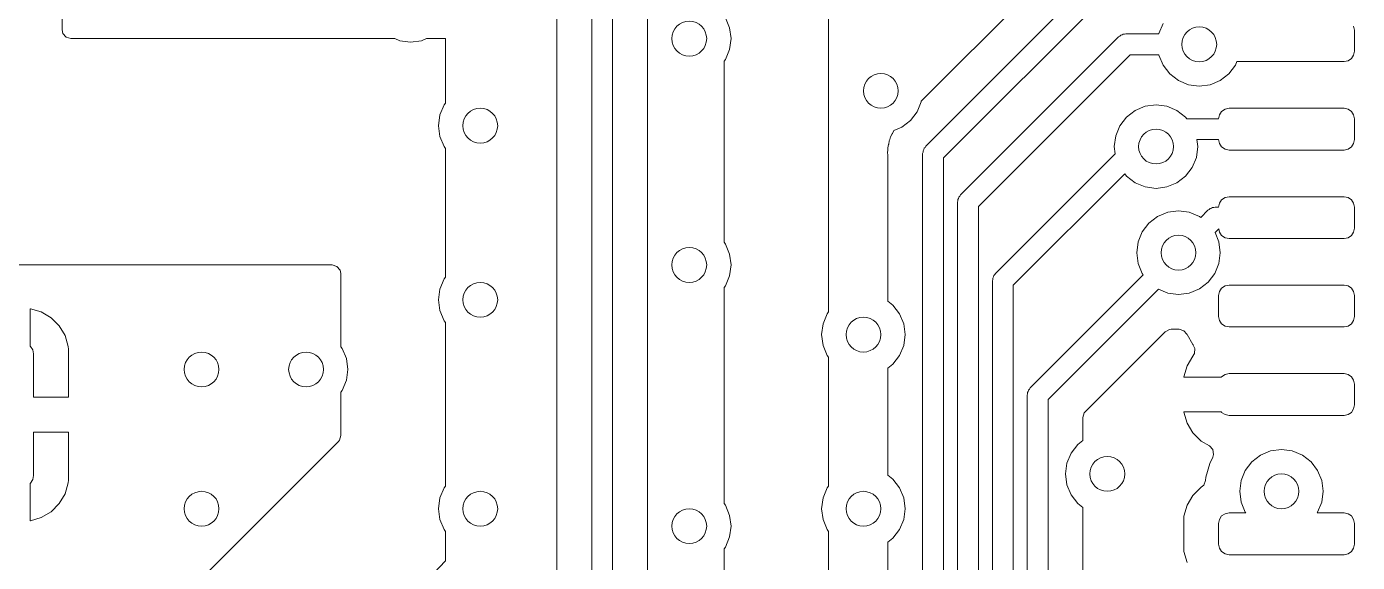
# Model space of a CAD drawing. Header units: millimetres. Extents: x 0 to 594, y 0 to 420.
# Drawn here: x 179.58 to 217.78, y 241.02 to 256.4 of the extents above; entities that cross this region are included whole.
import ezdxf

# ---------------------------------------------------------------- set-up
doc = ezdxf.new("R2010")
doc.units = ezdxf.units.MM
doc.linetypes.add('K5LT32768', pattern=[0])
picture_1 = doc.add_image_def('image1.png', size_in_pixel=(1000, 1000))

msp = doc.modelspace()

# ---------------------------------------------------------------- linework, layer by layer
at = {"color": 7, "linetype": 'K5LT32768', "lineweight": 18}
for p, q in [((202.6, 248.21), (202.6, 264.966)), ((210.832, 259.831), (205.26, 254.259)), ((180.6, 256.307), (180.6, 259.059)), ((205.388, 252.971), (211.588, 259.171)), ((195.8, 237.496), (195.8, 258.86)), ((196.4, 258.984), (196.4, 237.372)), ((197.401, 256.066), (197.401, 258.813)), ((194.799, 258.342), (194.799, 238.013)), ((211.862, 258.597), (205.9, 252.635)), ((199.639, 256.659), (199.759, 256.369)), ((199.759, 256.369), (199.8, 256.059)), ((212.081, 256.205), (212.201, 256.495)), ((217.672, 256.414), (217.695, 256.299)), ((180.622, 256.204), (180.6, 256.307)), ((180.714, 256.098), (180.622, 256.204)), ((180.848, 256.059), (180.714, 256.098)), ((190.146, 256.059), (180.848, 256.059)), ((190.289, 256), (190.146, 256.059)), ((190.6, 255.959), (190.289, 256)), ((190.91, 256), (190.6, 255.959)), ((191.053, 256.059), (190.91, 256)), ((191.6, 256.059), (191.053, 256.059)), ((191.6, 254.21), (191.6, 256.059)), ((197.4, 256.059), (197.401, 256.066)), ((197.401, 256.051), (197.4, 256.059)), ((197.401, 249.566), (197.401, 256.051)), ((199.8, 256.059), (199.759, 255.748)), ((206.388, 251.571), (210.924, 256.107)), ((210.924, 256.107), (210.958, 256.127)), ((210.958, 256.127), (210.986, 256.155)), ((210.986, 256.155), (211.024, 256.165)), ((211.024, 256.165), (211.058, 256.185)), ((211.058, 256.185), (211.098, 256.185)), ((211.098, 256.185), (211.136, 256.195)), ((211.136, 256.195), (212.079, 256.195)), ((212.079, 256.195), (212.081, 256.205)), ((217.695, 256.299), (217.695, 255.699)), ((199.759, 255.748), (199.639, 255.459)), ((211.26, 255.595), (206.9, 251.235)), ((212.079, 255.595), (211.26, 255.595)), ((212.081, 255.584), (212.079, 255.595)), ((212.201, 255.295), (212.081, 255.584)), ((217.672, 255.584), (217.607, 255.487)), ((217.695, 255.699), (217.672, 255.584)), ((199.639, 255.459), (199.6, 255.408)), ((199.6, 255.408), (199.6, 250.21)), ((212.391, 255.046), (212.201, 255.295)), ((214.279, 255.295), (214.088, 255.046)), ((214.322, 255.399), (214.279, 255.295)), ((217.395, 255.399), (214.322, 255.399)), ((217.51, 255.422), (217.395, 255.399)), ((217.607, 255.487), (217.51, 255.422)), ((212.64, 254.856), (212.391, 255.046)), ((212.929, 254.736), (212.64, 254.856)), ((213.84, 254.856), (213.55, 254.736)), ((214.088, 255.046), (213.84, 254.856)), ((213.24, 254.695), (212.929, 254.736)), ((213.55, 254.736), (213.24, 254.695)), ((191.441, 253.869), (191.561, 254.159)), ((191.561, 254.159), (191.6, 254.21)), ((205.259, 254.248), (205.139, 253.959)), ((205.26, 254.259), (205.259, 254.248)), ((211.4, 253.998), (211.689, 254.118)), ((211.689, 254.118), (212, 254.159)), ((212, 254.159), (212.31, 254.118)), ((212.31, 254.118), (212.6, 253.998)), ((213.98, 254.036), (214.095, 254.059)), ((214.095, 254.059), (217.395, 254.059)), ((217.395, 254.059), (217.51, 254.036)), ((191.4, 253.559), (191.441, 253.869)), ((204.948, 253.71), (204.7, 253.52)), ((205.139, 253.959), (204.948, 253.71)), ((210.961, 253.559), (211.151, 253.807)), ((211.151, 253.807), (211.4, 253.998)), ((212.6, 253.998), (212.848, 253.807)), ((212.848, 253.807), (212.886, 253.759)), ((212.886, 253.759), (213.795, 253.759)), ((213.795, 253.759), (213.818, 253.874)), ((213.818, 253.874), (213.883, 253.971)), ((213.883, 253.971), (213.98, 254.036)), ((217.51, 254.036), (217.607, 253.971)), ((217.607, 253.971), (217.672, 253.874)), ((217.672, 253.874), (217.695, 253.759)), ((217.695, 253.759), (217.695, 253.159)), ((191.441, 253.248), (191.4, 253.559)), ((204.427, 253.327), (204.381, 253.242)), ((204.432, 253.337), (204.427, 253.327)), ((204.47, 253.425), (204.432, 253.337)), ((204.7, 253.52), (204.47, 253.425)), ((210.841, 253.269), (210.961, 253.559)), ((191.561, 252.959), (191.441, 253.248)), ((191.6, 252.908), (191.561, 252.959)), ((191.6, 249.21), (191.6, 252.908)), ((204.323, 253.017), (204.299, 252.923)), ((204.299, 252.923), (204.299, 252.881)), ((204.325, 253.029), (204.323, 253.017)), ((204.341, 253.125), (204.325, 253.029)), ((204.357, 253.164), (204.341, 253.125)), ((204.37, 253.2), (204.357, 253.164)), ((204.381, 253.242), (204.37, 253.2)), ((205.33, 252.871), (205.34, 252.909)), ((205.34, 252.909), (205.368, 252.937)), ((205.368, 252.937), (205.388, 252.971)), ((210.8, 252.959), (210.841, 253.269)), ((210.827, 252.755), (210.8, 252.959)), ((213.2, 252.959), (213.159, 252.648)), ((213.795, 253.159), (213.173, 253.159)), ((213.173, 253.159), (213.2, 252.959)), ((213.818, 253.044), (213.795, 253.159)), ((213.883, 252.947), (213.818, 253.044)), ((213.98, 252.882), (213.883, 252.947)), ((217.607, 252.947), (217.51, 252.882)), ((217.672, 253.044), (217.607, 252.947)), ((217.695, 253.159), (217.672, 253.044)), ((204.296, 252.842), (204.289, 252.8)), ((204.289, 252.8), (204.298, 252.703)), ((204.299, 252.881), (204.296, 252.842)), ((204.298, 252.703), (204.299, 252.692)), ((204.299, 252.692), (204.299, 248.522)), ((205.3, 252.759), (205.31, 252.797)), ((205.3, 233.153), (205.3, 252.759)), ((205.31, 252.836), (205.33, 252.871)), ((205.31, 252.797), (205.31, 252.836)), ((205.9, 252.635), (205.9, 233.028)), ((207.388, 249.316), (210.827, 252.755)), ((213.159, 252.648), (213.039, 252.359)), ((214.095, 252.859), (213.98, 252.882)), ((217.395, 252.859), (214.095, 252.859)), ((217.51, 252.882), (217.395, 252.859)), ((211.099, 252.179), (207.9, 248.98)), ((211.151, 252.11), (211.099, 252.179)), ((213.039, 252.359), (212.848, 252.11)), ((211.4, 251.92), (211.151, 252.11)), ((211.689, 251.8), (211.4, 251.92)), ((212, 251.759), (211.689, 251.8)), ((212.31, 251.8), (212, 251.759)), ((212.6, 251.92), (212.31, 251.8)), ((212.848, 252.11), (212.6, 251.92)), ((206.3, 251.359), (206.31, 251.397)), ((206.31, 251.436), (206.33, 251.471)), ((206.31, 251.397), (206.31, 251.436)), ((206.33, 251.471), (206.34, 251.509)), ((206.34, 251.509), (206.368, 251.537)), ((206.368, 251.537), (206.388, 251.571)), ((213.818, 251.334), (213.883, 251.431)), ((213.883, 251.431), (213.98, 251.496)), ((213.98, 251.496), (214.095, 251.519)), ((214.095, 251.519), (217.395, 251.519)), ((217.395, 251.519), (217.51, 251.496)), ((217.51, 251.496), (217.607, 251.431)), ((217.607, 251.431), (217.672, 251.334)), ((206.3, 232.738), (206.3, 251.359)), ((206.9, 251.235), (206.9, 232.614)), ((212.044, 250.951), (212.334, 251.071)), ((212.334, 251.071), (212.644, 251.112)), ((212.644, 251.112), (212.955, 251.071)), ((212.955, 251.071), (213.244, 250.951)), ((213.281, 250.923), (213.489, 251.131)), ((213.489, 251.131), (213.523, 251.151)), ((213.523, 251.151), (213.551, 251.179)), ((213.551, 251.179), (213.589, 251.189)), ((213.589, 251.189), (213.623, 251.209)), ((213.623, 251.209), (213.663, 251.209)), ((213.663, 251.209), (213.701, 251.219)), ((213.701, 251.219), (213.795, 251.219)), ((213.795, 251.219), (213.818, 251.334)), ((217.672, 251.334), (217.695, 251.219)), ((217.695, 251.219), (217.695, 250.619)), ((211.605, 250.512), (211.796, 250.76)), ((211.796, 250.76), (212.044, 250.951)), ((213.244, 250.951), (213.281, 250.923)), ((217.695, 250.619), (217.672, 250.504)), ((211.444, 249.912), (211.485, 250.222)), ((211.485, 250.222), (211.605, 250.512)), ((213.8, 250.594), (213.693, 250.487)), ((213.693, 250.487), (213.803, 250.222)), ((213.818, 250.504), (213.8, 250.594)), ((213.803, 250.222), (213.844, 249.912)), ((213.883, 250.407), (213.818, 250.504)), ((213.98, 250.342), (213.883, 250.407)), ((214.095, 250.319), (213.98, 250.342)), ((217.395, 250.319), (214.095, 250.319)), ((217.51, 250.342), (217.395, 250.319)), ((217.607, 250.407), (217.51, 250.342)), ((217.672, 250.504), (217.607, 250.407)), ((199.6, 250.21), (199.639, 250.159)), ((199.639, 250.159), (199.759, 249.869)), ((199.759, 249.869), (199.8, 249.559)), ((211.485, 249.601), (211.444, 249.912)), ((213.844, 249.912), (213.803, 249.601)), ((174.288, 249.559), (188.352, 249.559)), ((188.352, 249.559), (188.486, 249.519)), ((188.486, 249.519), (188.577, 249.414)), ((197.4, 249.559), (197.401, 249.566)), ((197.401, 249.551), (197.4, 249.559)), ((197.401, 242.066), (197.401, 249.551)), ((199.8, 249.559), (199.759, 249.248)), ((211.605, 249.312), (211.485, 249.601)), ((213.803, 249.601), (213.683, 249.312)), ((188.577, 249.414), (188.6, 249.311)), ((188.6, 249.311), (188.6, 247.21)), ((191.441, 248.869), (191.561, 249.159)), ((191.561, 249.159), (191.6, 249.21)), ((199.759, 249.248), (199.639, 248.959)), ((207.3, 249.104), (207.31, 249.142)), ((207.3, 232.324), (207.3, 249.104)), ((207.31, 249.181), (207.33, 249.216)), ((207.31, 249.142), (207.31, 249.181)), ((207.33, 249.216), (207.34, 249.254)), ((207.34, 249.254), (207.368, 249.282)), ((207.368, 249.282), (207.388, 249.316)), ((208.388, 246.03), (211.633, 249.275)), ((211.633, 249.275), (211.605, 249.312)), ((213.683, 249.312), (213.493, 249.063)), ((191.4, 248.559), (191.441, 248.869)), ((199.639, 248.959), (199.6, 248.908)), ((199.6, 248.908), (199.6, 242.71)), ((207.9, 248.98), (207.9, 232.2)), ((212.068, 248.862), (208.9, 245.694)), ((212.334, 248.753), (212.068, 248.862)), ((212.644, 248.712), (212.334, 248.753)), ((212.955, 248.753), (212.644, 248.712)), ((213.244, 248.872), (212.955, 248.753)), ((213.493, 249.063), (213.244, 248.872)), ((213.795, 248.679), (213.818, 248.794)), ((213.818, 248.794), (213.883, 248.891)), ((213.883, 248.891), (213.98, 248.956)), ((213.98, 248.956), (214.095, 248.979)), ((214.095, 248.979), (217.395, 248.979)), ((217.395, 248.979), (217.51, 248.956)), ((217.51, 248.956), (217.607, 248.891)), ((217.607, 248.891), (217.672, 248.794)), ((217.672, 248.794), (217.695, 248.679)), ((191.441, 248.248), (191.4, 248.559)), ((204.299, 248.522), (204.448, 248.407)), ((204.448, 248.407), (204.639, 248.159)), ((213.795, 248.079), (213.795, 248.679)), ((217.695, 248.679), (217.695, 248.079)), ((179.685, 248.303), (179.68, 248.303)), ((179.68, 248.303), (179.68, 247.229)), ((180, 248.211), (179.685, 248.303)), ((180.283, 248.044), (180, 248.211)), ((180.515, 247.812), (180.283, 248.044)), ((191.561, 247.959), (191.441, 248.248)), ((191.6, 247.908), (191.561, 247.959)), ((202.441, 247.869), (202.561, 248.159)), ((202.561, 248.159), (202.6, 248.21)), ((204.639, 248.159), (204.759, 247.869)), ((213.818, 247.964), (213.795, 248.079)), ((213.883, 247.867), (213.818, 247.964)), ((217.672, 247.964), (217.607, 247.867)), ((217.695, 248.079), (217.672, 247.964)), ((180.682, 247.529), (180.515, 247.812)), ((191.6, 243.21), (191.6, 247.908)), ((202.4, 247.559), (202.441, 247.869)), ((202.441, 247.248), (202.4, 247.559)), ((204.759, 247.869), (204.8, 247.559)), ((204.8, 247.559), (204.759, 247.248)), ((209.973, 245.352), (212.26, 247.638)), ((212.26, 247.638), (212.382, 247.705)), ((212.382, 247.705), (212.435, 247.711)), ((212.435, 247.711), (212.44, 247.711)), ((212.44, 247.711), (212.662, 247.711)), ((212.662, 247.711), (212.796, 247.671)), ((212.796, 247.671), (212.883, 247.571)), ((212.883, 247.571), (212.883, 247.571)), ((212.883, 247.571), (212.884, 247.57)), ((212.884, 247.57), (212.888, 247.566)), ((212.888, 247.566), (212.89, 247.561)), ((212.89, 247.561), (212.891, 247.558)), ((212.891, 247.558), (213.059, 247.275)), ((213.98, 247.802), (213.883, 247.867)), ((214.095, 247.779), (213.98, 247.802)), ((217.395, 247.779), (214.095, 247.779)), ((217.51, 247.802), (217.395, 247.779)), ((217.607, 247.867), (217.51, 247.802)), ((179.68, 247.229), (179.692, 247.221)), ((179.692, 247.221), (179.757, 247.124)), ((180.774, 247.214), (180.682, 247.529)), ((180.78, 247.14), (180.774, 247.214)), ((188.6, 247.21), (188.639, 247.159)), ((202.561, 246.959), (202.441, 247.248)), ((204.759, 247.248), (204.639, 246.959)), ((213.059, 247.275), (213.068, 247.263)), ((213.068, 247.263), (213.064, 247.259)), ((213.064, 247.259), (213.117, 247.161)), ((179.757, 247.124), (179.78, 247.009)), ((179.78, 247.009), (179.78, 245.759)), ((180.78, 245.759), (180.78, 247.14)), ((188.639, 247.159), (188.759, 246.869)), ((188.759, 246.869), (188.8, 246.559)), ((202.6, 246.908), (202.561, 246.959)), ((202.6, 243.21), (202.6, 246.908)), ((204.639, 246.959), (204.448, 246.71)), ((213.059, 246.942), (212.892, 246.659)), ((213.069, 246.954), (213.059, 246.942)), ((213.107, 247.021), (213.066, 246.957)), ((213.066, 246.957), (213.069, 246.954)), ((213.117, 247.161), (213.107, 247.021)), ((188.8, 246.559), (188.759, 246.248)), ((204.448, 246.71), (204.299, 246.596)), ((204.299, 246.596), (204.299, 243.522)), ((212.892, 246.659), (212.801, 246.344)), ((213.883, 246.351), (213.98, 246.416)), ((213.98, 246.416), (214.095, 246.439)), ((214.095, 246.439), (217.395, 246.439)), ((217.395, 246.439), (217.51, 246.416)), ((217.51, 246.416), (217.607, 246.351)), ((188.759, 246.248), (188.639, 245.959)), ((208.368, 245.996), (208.388, 246.03)), ((212.801, 246.344), (212.8, 246.339)), ((212.8, 246.339), (213.875, 246.339)), ((213.875, 246.339), (213.883, 246.351)), ((217.607, 246.351), (217.672, 246.254)), ((217.672, 246.254), (217.695, 246.139)), ((217.695, 246.139), (217.695, 245.539)), ((179.78, 245.759), (180.78, 245.759)), ((188.639, 245.959), (188.6, 245.908)), ((188.6, 245.908), (188.6, 244.662)), ((208.3, 245.818), (208.31, 245.856)), ((208.3, 231.91), (208.3, 245.818)), ((208.31, 245.896), (208.33, 245.93)), ((208.31, 245.856), (208.31, 245.896)), ((208.33, 245.93), (208.34, 245.968)), ((208.34, 245.968), (208.368, 245.996)), ((208.9, 245.694), (208.9, 231.786)), ((209.901, 245.176), (209.94, 245.31)), ((209.94, 245.31), (209.973, 245.352)), ((212.804, 245.339), (212.8, 245.335)), ((212.8, 245.335), (212.801, 245.334)), ((212.801, 245.334), (212.892, 245.018)), ((213.875, 245.339), (212.804, 245.339)), ((213.883, 245.327), (213.875, 245.339)), ((213.98, 245.262), (213.883, 245.327)), ((214.095, 245.239), (213.98, 245.262)), ((217.51, 245.262), (217.395, 245.239)), ((217.607, 245.327), (217.51, 245.262)), ((217.672, 245.424), (217.607, 245.327)), ((217.695, 245.539), (217.672, 245.424)), ((209.901, 244.522), (209.901, 245.176)), ((212.892, 245.018), (213.059, 244.736)), ((217.395, 245.239), (214.095, 245.239)), ((180.78, 244.759), (179.78, 244.759)), ((179.78, 244.759), (179.78, 243.509)), ((180.78, 243.378), (180.78, 244.759)), ((188.56, 244.527), (188.527, 244.486)), ((188.6, 244.662), (188.56, 244.527)), ((209.751, 244.407), (209.901, 244.522)), ((213.059, 244.736), (213.292, 244.503)), ((213.292, 244.503), (213.532, 244.361)), ((188.527, 244.486), (179.16, 235.119)), ((209.441, 243.869), (209.561, 244.159)), ((209.561, 244.159), (209.751, 244.407)), ((213.532, 244.361), (213.628, 244.259)), ((213.628, 244.259), (213.653, 244.121)), ((213.653, 244.121), (213.628, 244.037)), ((215, 244.098), (215.289, 244.218)), ((215.289, 244.218), (215.6, 244.259)), ((215.6, 244.259), (215.91, 244.218)), ((215.91, 244.218), (216.2, 244.098)), ((209.4, 243.559), (209.441, 243.869)), ((213.539, 243.857), (213.427, 243.465)), ((213.628, 244.037), (213.539, 243.857)), ((214.561, 243.659), (214.751, 243.907)), ((214.751, 243.907), (215, 244.098)), ((216.2, 244.098), (216.448, 243.907)), ((216.448, 243.907), (216.639, 243.659)), ((179.757, 243.394), (179.692, 243.297)), ((179.78, 243.509), (179.757, 243.394)), ((180.774, 243.304), (180.78, 243.378)), ((204.299, 243.522), (204.448, 243.407)), ((204.448, 243.407), (204.639, 243.159)), ((209.441, 243.248), (209.4, 243.559)), ((213.418, 243.369), (213.367, 243.239)), ((213.427, 243.465), (213.418, 243.369)), ((214.4, 243.059), (214.441, 243.369)), ((214.441, 243.369), (214.561, 243.659)), ((216.639, 243.659), (216.759, 243.369)), ((216.759, 243.369), (216.8, 243.059)), ((179.692, 243.297), (179.68, 243.289)), ((179.68, 243.289), (179.68, 242.214)), ((180.515, 242.706), (180.682, 242.988)), ((180.682, 242.988), (180.774, 243.304)), ((191.441, 242.869), (191.561, 243.159)), ((191.561, 243.159), (191.6, 243.21)), ((202.441, 242.869), (202.561, 243.159)), ((202.561, 243.159), (202.6, 243.21)), ((204.639, 243.159), (204.759, 242.869)), ((209.561, 242.959), (209.441, 243.248)), ((213.291, 243.175), (213.059, 242.943)), ((213.297, 243.179), (213.291, 243.175)), ((213.367, 243.239), (213.297, 243.179)), ((214.441, 242.748), (214.4, 243.059)), ((216.8, 243.059), (216.759, 242.748)), ((180.283, 242.473), (180.515, 242.706)), ((191.4, 242.559), (191.441, 242.869)), ((199.6, 242.71), (199.639, 242.659)), ((199.639, 242.659), (199.759, 242.369)), ((202.4, 242.559), (202.441, 242.869)), ((204.759, 242.869), (204.8, 242.559)), ((209.751, 242.71), (209.561, 242.959)), ((209.901, 242.596), (209.751, 242.71)), ((209.901, 236.798), (209.901, 242.596)), ((212.891, 242.66), (212.8, 242.344)), ((213.059, 242.943), (212.891, 242.66)), ((214.561, 242.459), (214.441, 242.748)), ((216.759, 242.748), (216.639, 242.459)), ((179.68, 242.214), (179.685, 242.215)), ((179.685, 242.215), (180, 242.306)), ((180, 242.306), (180.283, 242.473)), ((191.441, 242.248), (191.4, 242.559)), ((191.561, 241.959), (191.441, 242.248)), ((199.759, 242.369), (199.8, 242.059)), ((202.441, 242.248), (202.4, 242.559)), ((202.561, 241.959), (202.441, 242.248)), ((204.759, 242.248), (204.639, 241.959)), ((204.8, 242.559), (204.759, 242.248)), ((212.8, 242.344), (212.794, 242.27)), ((212.794, 242.27), (212.794, 241.407)), ((213.795, 242.139), (213.818, 242.254)), ((213.818, 242.254), (213.883, 242.351)), ((213.883, 242.351), (213.98, 242.416)), ((213.98, 242.416), (214.095, 242.439)), ((214.095, 242.439), (214.576, 242.439)), ((214.576, 242.439), (214.561, 242.459)), ((216.639, 242.459), (216.624, 242.439)), ((216.624, 242.439), (217.395, 242.439)), ((217.395, 242.439), (217.51, 242.416)), ((217.51, 242.416), (217.607, 242.351)), ((217.607, 242.351), (217.672, 242.254)), ((217.672, 242.254), (217.695, 242.139)), ((191.6, 241.908), (191.561, 241.959)), ((191.6, 241.059), (191.6, 241.908)), ((197.4, 242.059), (197.401, 242.066)), ((197.401, 242.051), (197.4, 242.059)), ((197.401, 237.439), (197.401, 242.051)), ((199.8, 242.059), (199.759, 241.748)), ((202.6, 241.908), (202.561, 241.959)), ((202.6, 236.139), (202.6, 241.908)), ((204.639, 241.959), (204.448, 241.71)), ((213.795, 241.539), (213.795, 242.139)), ((217.695, 242.139), (217.695, 241.539)), ((199.639, 241.459), (199.6, 241.408)), ((199.759, 241.748), (199.639, 241.459)), ((204.448, 241.71), (204.299, 241.596)), ((204.299, 241.596), (204.299, 235.066)), ((213.818, 241.424), (213.795, 241.539)), ((217.695, 241.539), (217.672, 241.424)), ((190.335, 239.724), (191.6, 241.059)), ((199.6, 241.408), (199.6, 236.162)), ((212.794, 241.407), (212.8, 241.334)), ((212.8, 241.334), (212.891, 241.018)), ((213.883, 241.327), (213.818, 241.424)), ((213.98, 241.262), (213.883, 241.327)), ((214.095, 241.239), (213.98, 241.262)), ((217.395, 241.239), (214.095, 241.239)), ((217.51, 241.262), (217.395, 241.239)), ((217.607, 241.327), (217.51, 241.262)), ((217.672, 241.424), (217.607, 241.327))]:
    msp.add_line(p, q, dxfattribs=at)
for centre in [(198.6, 256.059), (213.24, 255.895), (204.1, 254.559), (192.6, 253.559), (212, 252.959), (212.644, 249.912), (198.6, 249.559), (192.6, 248.559), (203.6, 247.559), (184.6, 246.559), (187.6, 246.559), (210.6, 243.559), (215.6, 243.059), (184.6, 242.559), (192.6, 242.559), (203.6, 242.559), (198.6, 242.059)]:
    msp.add_circle(centre, 0.5, dxfattribs=at)

# ---------------------------------------------------------------- pictures from other files: only their frames are drawn
image = msp.add_image(picture_1, insert=(102.693, 139.227), size_in_units=(173.712, 173.712))
image.dxf.flags = 15

doc.saveas('drawing.dxf')
